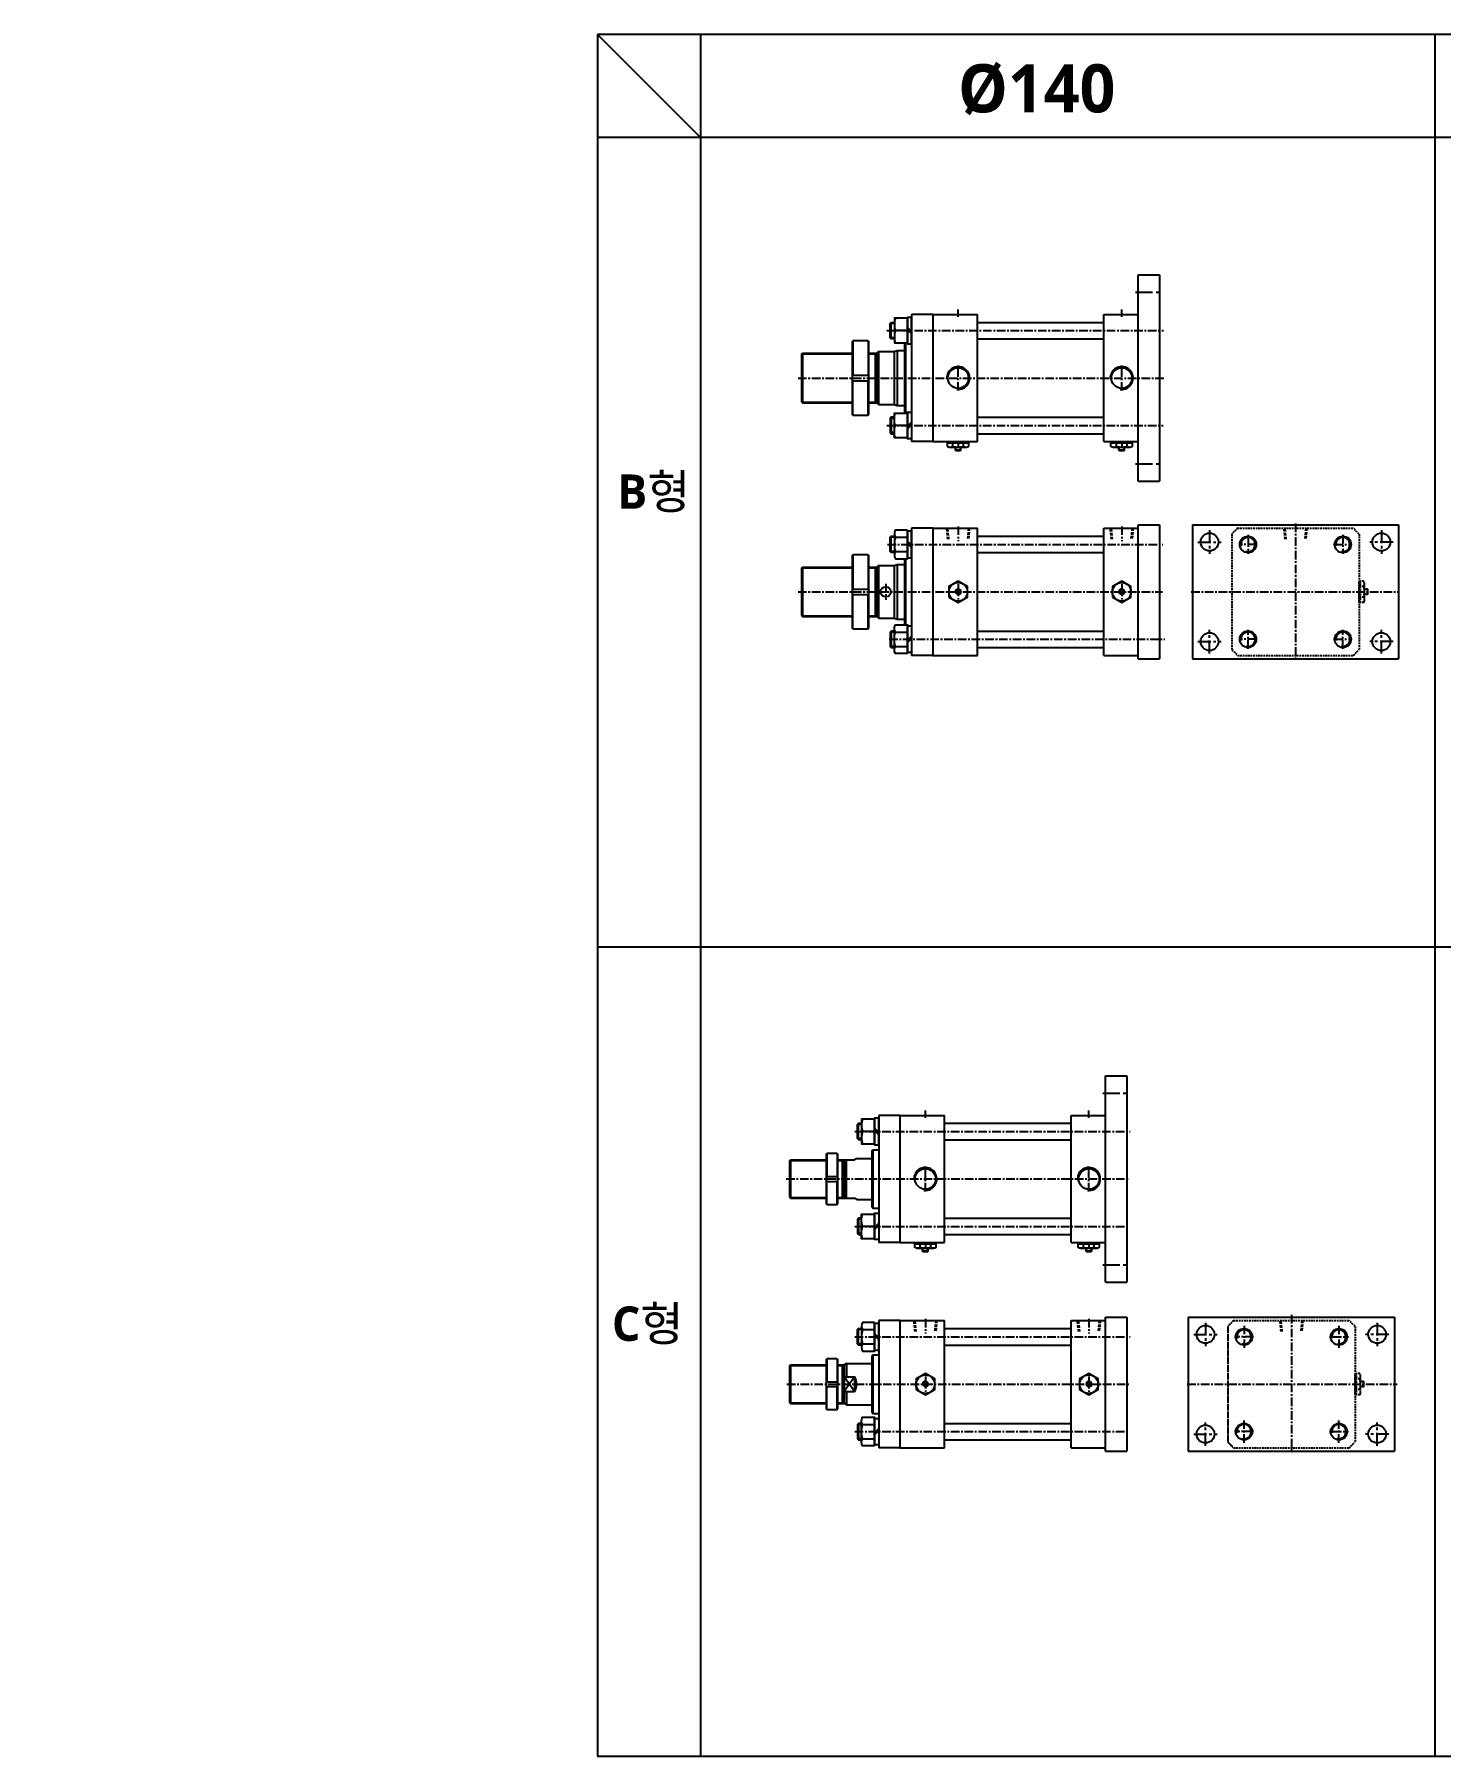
# Model space of a CAD drawing. Extents: x -819 to 8133, y 0 to 3948.
# Drawn here: x -819 to 1227, y 0 to 2506 of the extents above; entities that cross this region are included whole.
import ezdxf

# ---------------------------------------------------------------- set-up
doc = ezdxf.new("R2010")
doc.units = 0
doc.header["$LTSCALE"] = 10
doc.header["$MEASUREMENT"] = 0
for name, pattern in [('CENTER', [2, 1.25, -0.25, 0.25, -0.25]), ('CENTERX2', [4, 2.5, -0.5, 0.5, -0.5]), ('HIDDEN', [0.375, 0.25, -0.125]), ('HIDDENX2', [0.75, 0.5, -0.25])]:
    doc.linetypes.add(name, pattern=pattern)
doc.layers.get('0').update_dxf_attribs({"linetype": 'CONTINUOUS'})
doc.layers.get('DEFPOINTS').update_dxf_attribs({"linetype": 'CONTINUOUS'})
for name, color, linetype in [('CEN', 1, 'CENTERX2'), ('CENTER', 1, 'CENTER'), ('HID', 2, 'HIDDENX2'), ('ML', 7, 'CONTINUOUS'), ('THIN', 3, 'CONTINUOUS')]:
    doc.layers.add(name, color=color, linetype=linetype)
doc.styles.add('GHS', font='romans', dxfattribs={"bigfont": 'ghs'})
doc.styles.add('문자', font='romans.shx')

msp = doc.modelspace()

# ---------------------------------------------------------------- linework, layer by layer
for p, q in [((8133.3, 2505.7), (0, 2505.7)), ((0, 2505.7), (0, 0)), ((150, 2355.7), (0, 2505.7)), ((150, 2505.7), (150, 0)), ((1219.3, 0), (1219.3, 2505.7)), ((8133.3, 2355.7), (0, 2355.7)), ((8133.3, 1177.9), (0, 1177.9)), ((8133.3, 0), (0, 0))]:
    msp.add_line(p, q)
at = {"color": 7, "linetype": 'Continuous'}
for p, q in [((509.5, 1906.2), (509.5, 1911.3)), ((509.5, 1911.3), (515.9, 1911.3)), ((510.5, 1911.3), (510.5, 1913.3)), ((510.5, 1913.3), (539.7, 1913.3)), ((512.7, 1905.3), (537.5, 1905.3)), ((515.9, 1911.3), (540.7, 1911.3)), ((517.3, 1906.2), (517.3, 1911.3)), ((521.1, 1905.5), (521.1, 1905.5)), ((521.1, 1900.8), (521.1, 1905.3)), ((529.1, 1900.8), (529.1, 1905.3)), ((532.9, 1906.2), (532.9, 1911.3)), ((539.7, 1911.3), (539.7, 1913.3)), ((540.7, 1906.2), (540.7, 1911.3)), ((747.5, 1906.2), (747.5, 1911.3)), ((747.5, 1911.3), (753.9, 1911.3)), ((748.5, 1911.3), (748.5, 1913.3)), ((748.5, 1913.3), (777.7, 1913.3)), ((750.7, 1905.3), (775.5, 1905.3)), ((753.9, 1911.3), (778.7, 1911.3)), ((755.3, 1906.2), (755.3, 1911.3)), ((759.1, 1905.5), (759.1, 1905.5)), ((759.1, 1900.8), (759.1, 1905.3)), ((767.1, 1900.8), (767.1, 1905.3)), ((770.9, 1906.2), (770.9, 1911.3)), ((777.7, 1911.3), (777.7, 1913.3)), ((778.7, 1906.2), (778.7, 1911.3)), ((521.1, 1900.8), (521.6, 1900.3)), ((529.1, 1900.8), (521.1, 1900.8)), ((521.6, 1900.3), (528.6, 1900.3)), ((529.1, 1900.8), (528.6, 1900.3)), ((759.1, 1900.8), (759.6, 1900.3)), ((767.1, 1900.8), (759.1, 1900.8)), ((759.6, 1900.3), (766.6, 1900.3)), ((767.1, 1900.8), (766.6, 1900.3)), ((461.8, 740.9), (461.8, 745.9)), ((461.8, 745.9), (468.2, 745.9)), ((462.8, 745.9), (462.8, 747.9)), ((462.8, 747.9), (492, 747.9)), ((465, 739.9), (489.8, 739.9)), ((468.2, 745.9), (493, 745.9)), ((469.6, 740.9), (469.6, 745.9)), ((473.4, 740.2), (473.4, 740.2)), ((473.4, 735.4), (473.4, 739.9)), ((473.4, 735.4), (473.9, 734.9)), ((481.4, 735.4), (473.4, 735.4)), ((473.9, 734.9), (480.9, 734.9)), ((481.4, 735.4), (480.9, 734.9)), ((481.4, 735.4), (481.4, 739.9)), ((485.2, 740.9), (485.2, 745.9)), ((492, 745.9), (492, 747.9)), ((493, 740.9), (493, 745.9)), ((699.8, 740.9), (699.8, 745.9)), ((699.8, 745.9), (706.2, 745.9)), ((700.8, 745.9), (700.8, 747.9)), ((700.8, 747.9), (730, 747.9)), ((703, 739.9), (727.8, 739.9)), ((706.2, 745.9), (731, 745.9)), ((707.6, 740.9), (707.6, 745.9)), ((711.4, 740.2), (711.4, 740.2)), ((711.4, 735.4), (711.4, 739.9)), ((711.4, 735.4), (711.9, 734.9)), ((719.4, 735.4), (711.4, 735.4)), ((711.9, 734.9), (718.9, 734.9)), ((719.4, 735.4), (718.9, 734.9)), ((719.4, 735.4), (719.4, 739.9)), ((723.2, 740.9), (723.2, 745.9)), ((730, 745.9), (730, 747.9)), ((731, 740.9), (731, 745.9))]:
    msp.add_line(p, q, dxfattribs=at)
for points in [[(511.6, 1686.9), (525.1, 1679.1), (538.6, 1686.9), (538.6, 1702.5), (525.1, 1710.3), (511.6, 1702.5)], [(749.6, 1686.9), (763.1, 1679.1), (776.6, 1686.9), (776.6, 1702.5), (763.1, 1710.3), (749.6, 1702.5)], [(523.7, 1697.2), (522.2, 1694.7), (523.7, 1692.2), (526.5, 1692.2), (528, 1694.7), (526.5, 1697.2)], [(761.7, 1697.2), (760.2, 1694.7), (761.7, 1692.2), (764.5, 1692.2), (766, 1694.7), (764.5, 1697.2)], [(463.9, 534), (477.4, 526.2), (490.9, 534), (490.9, 549.6), (477.4, 557.4), (463.9, 549.6)], [(701.9, 534), (715.4, 526.2), (728.9, 534), (728.9, 549.6), (715.4, 557.4), (701.9, 549.6)], [(476, 544.3), (474.5, 541.8), (476, 539.3), (478.9, 539.3), (480.3, 541.8), (478.9, 544.3)], [(714, 544.3), (712.5, 541.8), (714, 539.3), (716.9, 539.3), (718.3, 541.8), (716.9, 544.3)]]:
    msp.add_lwpolyline(points, close=True, dxfattribs=at)
for centre, radius in [((525.1, 1694.7), 13.5), ((763.1, 1694.7), 13.5), ((525.1, 1694.7), 3.5), ((763.1, 1694.7), 3.5), ((477.4, 541.8), 13.5), ((715.4, 541.8), 13.5), ((477.4, 541.8), 3.5), ((715.4, 541.8), 3.5)]:
    msp.add_circle(centre, radius, dxfattribs=at)
for centre, radius, start, end in [((512.7, 1910.9), 5.62, 235.6158, 270), ((513.4, 1913.5), 8.22, 241.7006, 298.2994), ((525.1, 1936.6), 31.3, 255.6172, 270.0141), ((525.1, 1936.6), 31.3, 269.9859, 284.3828), ((536.8, 1913.5), 8.22, 241.7006, 298.2994), ((750.7, 1910.9), 5.62, 235.6158, 270), ((751.4, 1913.5), 8.22, 241.7006, 298.2994), ((763.1, 1936.6), 31.3, 255.6172, 270.0141), ((763.1, 1936.6), 31.3, 269.9859, 284.3828), ((774.8, 1913.5), 8.22, 241.7006, 298.2994), ((465, 745.6), 5.62, 235.6158, 270), ((465.7, 748.2), 8.22, 241.7006, 298.2994), ((477.4, 771.3), 31.3, 255.6172, 270.0141), ((477.4, 771.3), 31.3, 269.9859, 284.3828), ((489.1, 748.2), 8.22, 241.7006, 298.2994), ((703, 745.6), 5.62, 235.6158, 270), ((703.7, 748.2), 8.22, 241.7006, 298.2994), ((715.4, 771.3), 31.3, 255.6172, 270.0141), ((715.4, 771.3), 31.3, 269.9859, 284.3828), ((727.1, 748.2), 8.22, 241.7006, 298.2994)]:
    msp.add_arc(centre, radius, start, end, dxfattribs=at)
at = {"layer": 'CEN', "color": 1, "linetype": 'CENTER', "ltscale": 2}
for p, q in [((783.1, 2130.8), (822.1, 2130.8)), ((783.1, 1880.8), (822.1, 1880.8)), ((735.4, 965.4), (774.4, 965.4)), ((735.4, 715.4), (774.4, 715.4))]:
    msp.add_line(p, q, dxfattribs=at)
at = {"layer": 'CEN', "color": 1, "linetype": 'CENTER', "ltscale": 1.5}
for p, q in [((891, 1784.2), (891, 1750.2)), ((1141, 1784.2), (1141, 1750.2)), ((874, 1767.2), (908, 1767.2)), ((1158, 1767.2), (1124, 1767.2)), ((891, 1605.2), (891, 1639.2)), ((1141, 1605.2), (1141, 1639.2)), ((874, 1622.2), (908, 1622.2)), ((1158, 1622.2), (1124, 1622.2)), ((885, 631.3), (885, 597.3)), ((1135, 631.3), (1135, 597.3)), ((868, 614.3), (902, 614.3)), ((1152, 614.3), (1118, 614.3)), ((885, 452.3), (885, 486.3)), ((1135, 452.3), (1135, 486.3)), ((868, 469.3), (902, 469.3)), ((1152, 469.3), (1118, 469.3))]:
    msp.add_line(p, q, dxfattribs=at)
at = {"layer": 'CEN', "color": 1, "linetype": 'CENTER'}
msp.add_line((419.6, 1706.2), (419.6, 1683.2), dxfattribs=at)
at = {"layer": 'CENTER'}
for p, q in [((958.9, 1763.7), (935, 1763.7)), ((947, 1777.5), (947, 1749.9)), ((1073, 1763.7), (1096.9, 1763.7)), ((1085, 1777.5), (1085, 1749.9)), ((947, 1611.9), (947, 1639.5)), ((1085, 1611.9), (1085, 1639.5)), ((958.9, 1625.7), (935, 1625.7)), ((1073, 1625.7), (1096.9, 1625.7)), ((941.2, 626.9), (941.2, 594.7)), ((1079.2, 626.9), (1079.2, 594.7)), ((955.1, 610.8), (927.3, 610.8)), ((1065.3, 610.8), (1093.1, 610.8)), ((941.2, 456.7), (941.2, 488.9)), ((1079.2, 456.7), (1079.2, 488.9)), ((955.1, 472.8), (927.3, 472.8)), ((1065.3, 472.8), (1093.1, 472.8))]:
    msp.add_line(p, q, dxfattribs=at)
at = {"layer": 'DEFPOINTS', "color": 0, "linetype": 'ByBlock'}
msp.add_point((447.1, 1654.7), dxfattribs=at)
at = {"layer": 'HID', "color": 6, "linetype": 'HIDDEN', "ltscale": 1.5}
msp.add_line((917.5, 625.9), (917.5, 457.7), dxfattribs=at)
msp.add_arc((1010, 541.8), 125, 222.2686, 227.7314, dxfattribs=at)
at = {"layer": 'ML'}
for p, q in [((787.1, 1855.8), (787.1, 2155.8)), ((787.1, 2155.8), (818.1, 2155.8)), ((818.1, 2155.8), (818.1, 1855.8)), ((427.8, 2062.8), (427.8, 2086.8)), ((432.2, 2090.3), (432.2, 2059.2)), ((457.1, 2098.3), (457.1, 1913.3)), ((488.1, 2098.3), (457.1, 2098.3)), ((488.1, 2098.3), (488.1, 1913.3)), ((488.1, 2098.3), (553.1, 2098.3)), ((553.1, 1913.3), (553.1, 2098.3)), ((737.1, 1913.3), (737.1, 2098.3)), ((737.1, 2098.3), (787.1, 2098.3)), ((370.9, 2058.8), (371.9, 2059.8)), ((370.9, 2058.8), (370.9, 1952.8)), ((393.9, 2059.8), (371.9, 2059.8)), ((371.9, 2059.8), (371.9, 2009.8)), ((393.9, 2059.8), (393.9, 2009.8)), ((393.9, 2059.8), (394.9, 2058.8)), ((394.9, 1952.8), (394.9, 2058.8)), ((451.2, 2074.8), (433.8, 2074.8)), ((447.1, 2056.8), (447.1, 1954.8)), ((448.6, 2056.8), (448.6, 1954.8)), ((451.2, 2079.4), (457.1, 2073.5)), ((451.2, 2076), (457.1, 2070.1)), ((297.1, 2040.3), (298.6, 2041.8)), ((297.1, 2040.3), (297.1, 1971.3)), ((298.6, 2041.8), (298.6, 1969.8)), ((298.6, 2041.8), (370.9, 2041.8)), ((394.9, 2041.8), (407.1, 2041.8)), ((404.1, 2041.8), (404.1, 1969.8)), ((409.1, 2044.3), (407.1, 2042.3)), ((407.1, 2042.3), (407.1, 1969.3)), ((409.1, 2044.3), (432.1, 2044.3)), ((409.1, 2044.3), (409.1, 1967.3)), ((432.1, 2044.3), (436.1, 2045.8)), ((432.1, 2044.3), (432.1, 1967.3)), ((436.1, 2045.8), (436.1, 1965.8)), ((436.1, 2045.8), (447.1, 2045.8)), ((370.9, 2009.8), (394.9, 2009.8)), ((370.9, 2001.8), (394.9, 2001.8)), ((371.9, 1951.8), (371.9, 2001.8)), ((393.9, 1951.8), (393.9, 2001.8)), ((297.1, 1971.3), (298.6, 1969.8)), ((298.6, 1969.8), (370.9, 1969.8)), ((394.9, 1969.8), (407.1, 1969.8)), ((409.1, 1967.3), (407.1, 1969.3)), ((409.1, 1967.3), (432.1, 1967.3)), ((432.1, 1967.3), (436.1, 1965.8)), ((436.1, 1965.8), (447.1, 1965.8)), ((371.9, 1951.8), (370.9, 1952.8)), ((371.9, 1951.8), (393.9, 1951.8)), ((393.9, 1951.8), (394.9, 1952.8)), ((427.8, 1948.8), (427.8, 1924.8)), ((432.2, 1921.2), (432.2, 1952.3)), ((451.2, 1936.8), (433.8, 1936.8)), ((451.2, 1935.5), (457.1, 1941.4)), ((451.2, 1932.1), (457.1, 1938)), ((488.1, 1913.3), (457.1, 1913.3)), ((488.1, 1913.3), (553.1, 1913.3)), ((737.1, 1913.3), (787.1, 1913.3)), ((787.1, 1855.8), (818.1, 1855.8)), ((432.2, 1779.3), (432.2, 1748.1)), ((488.1, 1787.2), (457.1, 1787.2)), ((457.1, 1787.2), (457.1, 1602.2)), ((488.1, 1787.2), (488.1, 1602.2)), ((488.1, 1787.2), (553.1, 1787.2)), ((553.1, 1602.2), (553.1, 1787.2)), ((737.1, 1602.2), (737.1, 1787.2)), ((737.1, 1787.2), (787.1, 1787.2)), ((787.1, 1597.2), (787.1, 1792.2)), ((787.1, 1792.2), (818.1, 1792.2)), ((818.1, 1792.2), (818.1, 1597.2)), ((866, 1792.2), (1166, 1792.2)), ((866, 1792.2), (866, 1597.2)), ((1166, 1792.2), (1166, 1597.2)), ((427.8, 1751.7), (427.8, 1775.7)), ((433.8, 1774.1), (451.2, 1774.1)), ((451.2, 1768.3), (457.1, 1762.4)), ((451.2, 1765), (457.1, 1759.1)), ((297.1, 1729.2), (298.6, 1730.7)), ((297.1, 1729.2), (297.1, 1660.2)), ((298.6, 1730.7), (370.9, 1730.7)), ((298.6, 1730.7), (298.6, 1658.7)), ((370.9, 1747.7), (371.9, 1748.7)), ((370.9, 1747.7), (370.9, 1641.7)), ((371.9, 1748.7), (371.9, 1698.7)), ((393.9, 1748.7), (371.9, 1748.7)), ((393.9, 1748.7), (393.9, 1698.7)), ((393.9, 1748.7), (394.9, 1747.7)), ((394.9, 1641.7), (394.9, 1747.7)), ((394.9, 1730.7), (407.1, 1730.7)), ((404.1, 1730.7), (404.1, 1658.7)), ((409.1, 1733.2), (407.1, 1731.2)), ((407.1, 1731.2), (407.1, 1658.2)), ((409.1, 1733.2), (409.1, 1656.2)), ((409.1, 1733.2), (432.1, 1733.2)), ((432.1, 1733.2), (436.1, 1734.7)), ((432.1, 1733.2), (432.1, 1656.2)), ((433.8, 1753.3), (451.2, 1753.3)), ((436.1, 1734.7), (436.1, 1654.7)), ((436.1, 1734.7), (447.1, 1734.7)), ((447.1, 1742.9), (447.1, 1646.5)), ((448.6, 1742.9), (448.6, 1646.5)), ((370.9, 1698.7), (394.9, 1698.7)), ((370.9, 1690.7), (394.9, 1690.7)), ((371.9, 1640.7), (371.9, 1690.7)), ((393.9, 1640.7), (393.9, 1690.7)), ((297.1, 1660.2), (298.6, 1658.7)), ((298.6, 1658.7), (370.9, 1658.7)), ((394.9, 1658.7), (407.1, 1658.7)), ((409.1, 1656.2), (407.1, 1658.2)), ((409.1, 1656.2), (432.1, 1656.2)), ((432.1, 1656.2), (436.1, 1654.7)), ((436.1, 1654.7), (447.1, 1654.7)), ((371.9, 1640.7), (370.9, 1641.7)), ((371.9, 1640.7), (393.9, 1640.7)), ((393.9, 1640.7), (394.9, 1641.7)), ((427.8, 1637.7), (427.8, 1613.7)), ((432.2, 1610.1), (432.2, 1641.3)), ((433.8, 1636.1), (451.2, 1636.1)), ((451.2, 1624.4), (457.1, 1630.3)), ((433.8, 1615.3), (451.2, 1615.3)), ((451.2, 1621.1), (457.1, 1627)), ((488.1, 1602.2), (457.1, 1602.2)), ((488.1, 1602.2), (553.1, 1602.2)), ((737.1, 1602.2), (787.1, 1602.2)), ((787.1, 1597.2), (818.1, 1597.2)), ((866, 1597.2), (1166, 1597.2)), ((739.4, 690.4), (739.4, 990.4)), ((739.4, 990.4), (770.4, 990.4)), ((770.4, 990.4), (770.4, 690.4)), ((409.4, 932.9), (409.4, 747.9)), ((440.4, 932.9), (409.4, 932.9)), ((440.4, 932.9), (440.4, 747.9)), ((440.4, 932.9), (505.4, 932.9)), ((505.4, 747.9), (505.4, 932.9)), ((689.4, 747.9), (689.4, 932.9)), ((689.4, 932.9), (739.4, 932.9)), ((380.1, 897.4), (380.1, 921.4)), ((384.5, 925), (384.5, 893.9)), ((403.5, 909.4), (386.1, 909.4)), ((403.5, 914.1), (409.4, 908.2)), ((403.5, 910.7), (409.4, 904.8)), ((332.8, 876.4), (333.8, 877.4)), ((333.8, 877.4), (333.8, 843.9)), ((348.8, 877.4), (333.8, 877.4)), ((348.8, 877.4), (348.8, 843.9)), ((348.8, 877.4), (349.8, 876.4)), ((399.4, 881.4), (400.9, 882.9)), ((399.4, 881.4), (399.4, 799.4)), ((400.9, 882.9), (400.9, 797.9)), ((279.4, 866.9), (280.9, 868.4)), ((279.4, 866.9), (279.4, 813.9)), ((280.9, 868.4), (280.9, 812.4)), ((332.8, 876.4), (332.8, 804.4)), ((349.8, 804.4), (349.8, 876.4)), ((356.4, 868.4), (356.4, 812.4)), ((359.4, 868.4), (359.4, 812.4)), ((362.4, 812.4), (362.4, 868.4)), ((377.4, 870.4), (374.4, 868.4)), ((332.8, 843.9), (349.8, 843.9)), ((332.8, 836.9), (349.8, 836.9)), ((333.8, 803.4), (333.8, 836.9)), ((348.8, 803.4), (348.8, 836.9)), ((279.4, 813.9), (280.9, 812.4)), ((332.8, 804.4), (333.8, 803.4)), ((333.8, 803.4), (348.8, 803.4)), ((348.8, 803.4), (349.8, 804.4)), ((377.4, 810.4), (374.4, 812.4)), ((380.1, 783.4), (380.1, 759.4)), ((384.5, 755.9), (384.5, 787)), ((399.4, 799.4), (400.9, 797.9)), ((403.5, 771.4), (386.1, 771.4)), ((403.5, 770.2), (409.4, 776.1)), ((403.5, 766.8), (409.4, 772.7)), ((440.4, 747.9), (409.4, 747.9)), ((440.4, 747.9), (505.4, 747.9)), ((689.4, 747.9), (739.4, 747.9)), ((739.4, 690.4), (770.4, 690.4)), ((440.4, 634.3), (409.4, 634.3)), ((409.4, 634.3), (409.4, 449.3)), ((440.4, 634.3), (440.4, 449.3)), ((440.4, 634.3), (505.4, 634.3)), ((505.4, 449.3), (505.4, 634.3)), ((689.4, 449.3), (689.4, 634.3)), ((689.4, 634.3), (739.4, 634.3)), ((739.4, 444.3), (739.4, 639.3)), ((739.4, 639.3), (770.4, 639.3)), ((770.4, 639.3), (770.4, 444.3)), ((860, 639.3), (1160, 639.3)), ((860, 639.3), (860, 444.3)), ((1160, 639.3), (1160, 444.3)), ((380.1, 598.8), (380.1, 622.8)), ((384.5, 626.4), (384.5, 595.2)), ((386.1, 621.2), (403.5, 621.2)), ((403.5, 615.4), (409.4, 609.5)), ((403.5, 612.1), (409.4, 606.2)), ((332.8, 577.8), (333.8, 578.8)), ((332.8, 577.8), (332.8, 505.8)), ((348.8, 578.8), (333.8, 578.8)), ((333.8, 578.8), (333.8, 545.3)), ((348.8, 578.8), (349.8, 577.8)), ((348.8, 578.8), (348.8, 545.3)), ((349.8, 505.8), (349.8, 577.8)), ((386.1, 600.4), (403.5, 600.4)), ((399.4, 582.8), (400.9, 584.3)), ((399.4, 582.8), (399.4, 500.8)), ((400.9, 584.3), (400.9, 499.3)), ((279.4, 568.3), (280.9, 569.8)), ((279.4, 568.3), (279.4, 515.3)), ((280.9, 569.8), (280.9, 513.8)), ((356.4, 569.8), (356.4, 513.8)), ((362.4, 571.8), (359.4, 570.1)), ((359.4, 570.1), (359.4, 513.5)), ((359.4, 552.6), (374.4, 552.6)), ((362.4, 571.8), (362.4, 552.6)), ((374.4, 552.6), (374.4, 531)), ((332.8, 545.3), (349.8, 545.3)), ((332.8, 538.3), (349.8, 538.3)), ((333.8, 504.8), (333.8, 538.3)), ((348.8, 504.8), (348.8, 538.3)), ((359.4, 531), (374.4, 531)), ((362.4, 531), (362.4, 511.8)), ((279.4, 515.3), (280.9, 513.8)), ((332.8, 505.8), (333.8, 504.8)), ((333.8, 504.8), (348.8, 504.8)), ((348.8, 504.8), (349.8, 505.8)), ((362.4, 511.8), (359.4, 513.5)), ((380.1, 484.8), (380.1, 460.8)), ((384.5, 457.2), (384.5, 488.4)), ((386.1, 483.2), (403.5, 483.2)), ((399.4, 500.8), (400.9, 499.3)), ((403.5, 471.5), (409.4, 477.4)), ((386.1, 462.4), (403.5, 462.4)), ((403.5, 468.2), (409.4, 474.1)), ((440.4, 449.3), (409.4, 449.3)), ((440.4, 449.3), (505.4, 449.3)), ((689.4, 449.3), (739.4, 449.3)), ((739.4, 444.3), (770.4, 444.3)), ((860, 444.3), (1160, 444.3))]:
    msp.add_line(p, q, dxfattribs=at)
at = {"layer": 'ML', "color": 1, "linetype": 'CENTER'}
for p, q in [((525.1, 2094.9), (525.1, 2105.4)), ((763.1, 2094.9), (763.1, 2105.4)), ((421.3, 2074.8), (823.7, 2074.8)), ((292, 2005.8), (825.2, 2005.8)), ((525.1, 1987.5), (525.1, 2024)), ((763.1, 1987.5), (763.1, 2024)), ((421.2, 1936.8), (823.4, 1936.8)), ((525.1, 1914.1), (525.1, 1904.6)), ((763.1, 1914.1), (763.1, 1904.6)), ((525.1, 1789.9), (525.1, 1768.6)), ((763.1, 1789.9), (763.1, 1768.6)), ((1016, 1794.2), (1016, 1595.5)), ((422.2, 1763.7), (823.2, 1763.7)), ((525.1, 1705.7), (525.1, 1683.7)), ((763.1, 1705.7), (763.1, 1683.7)), ((292, 1694.7), (822.5, 1694.7)), ((864.2, 1694.7), (1166.8, 1694.7)), ((424.6, 1625.7), (825.9, 1625.7)), ((477.4, 929.6), (477.4, 940.1)), ((715.4, 929.6), (715.4, 940.1)), ((374.5, 909.4), (775.5, 909.4)), ((477.4, 822.2), (477.4, 858.7)), ((715.4, 822.2), (715.4, 858.7)), ((274.9, 840.4), (773.4, 840.4)), ((374.5, 771.4), (774.4, 771.4)), ((477.4, 748.8), (477.4, 739.2)), ((715.4, 748.8), (715.4, 739.2)), ((477.4, 637), (477.4, 615.7)), ((715.4, 637), (715.4, 615.7)), ((1010.2, 642.5), (1010.2, 442.2)), ((374.5, 610.8), (775.5, 610.8)), ((477.4, 552.8), (477.4, 530.8)), ((715.4, 552.8), (715.4, 530.8)), ((275.8, 541.8), (775, 541.8)), ((858.3, 541.8), (1164.2, 541.8)), ((374.5, 472.8), (774.4, 472.8))]:
    msp.add_line(p, q, dxfattribs=at)
at = {"layer": 'ML', "color": 7, "linetype": 'Continuous'}
for p, q in [((553.1, 2086.8), (737.1, 2086.8)), ((553.1, 2062.8), (737.1, 2062.8)), ((553.1, 1948.8), (737.1, 1948.8)), ((553.1, 1924.8), (737.1, 1924.8)), ((553.1, 1775.7), (737.1, 1775.7)), ((553.1, 1751.7), (737.1, 1751.7)), ((553.1, 1637.7), (737.1, 1637.7)), ((553.1, 1613.7), (737.1, 1613.7)), ((505.4, 921.4), (689.4, 921.4)), ((400.9, 882.9), (409.4, 882.9)), ((505.4, 897.4), (689.4, 897.4)), ((280.9, 868.4), (332.8, 868.4)), ((349.8, 868.4), (359.4, 868.4)), ((359.4, 868.4), (374.4, 868.4)), ((377.4, 870.4), (399.4, 870.4)), ((280.9, 812.4), (332.8, 812.4)), ((349.8, 812.4), (359.4, 812.4)), ((359.4, 812.4), (374.4, 812.4)), ((377.4, 810.4), (399.4, 810.4)), ((400.9, 797.9), (409.4, 797.9)), ((505.4, 783.4), (689.4, 783.4)), ((505.4, 759.4), (689.4, 759.4)), ((505.4, 622.8), (689.4, 622.8)), ((400.9, 584.3), (409.4, 584.3)), ((505.4, 598.8), (689.4, 598.8)), ((280.9, 569.8), (332.8, 569.8)), ((349.8, 569.8), (359.4, 569.8)), ((362.4, 571.8), (399.4, 571.8)), ((280.9, 513.8), (332.8, 513.8)), ((349.8, 513.8), (359.4, 513.8)), ((362.4, 511.8), (399.4, 511.8)), ((400.9, 499.3), (409.4, 499.3)), ((505.4, 484.8), (689.4, 484.8)), ((505.4, 460.8), (689.4, 460.8))]:
    msp.add_line(p, q, dxfattribs=at)
at = {"layer": 'ML', "color": 2}
for p, q in [((297.6, 2040.8), (370.9, 2040.8)), ((394.9, 2040.8), (404.1, 2040.8)), ((404.1, 2040.8), (405.8, 2041.8)), ((297.6, 1970.8), (370.9, 1970.8)), ((394.9, 1970.8), (404.1, 1970.8)), ((404.1, 1970.8), (405.8, 1969.8)), ((521.6, 1905.4), (521.6, 1905.4)), ((521.6, 1900.3), (521.6, 1905.3)), ((528.6, 1900.3), (528.6, 1905.3)), ((759.6, 1905.4), (759.6, 1905.4)), ((759.6, 1900.3), (759.6, 1905.3)), ((766.6, 1900.3), (766.6, 1905.3)), ((297.6, 1729.7), (370.9, 1729.7)), ((394.9, 1729.7), (404.1, 1729.7)), ((404.1, 1729.7), (405.8, 1730.7)), ((297.6, 1659.7), (370.9, 1659.7)), ((394.9, 1659.7), (404.1, 1659.7)), ((404.1, 1659.7), (405.8, 1658.7)), ((356.4, 867.4), (358.1, 868.4)), ((356.4, 813.4), (358.1, 812.4)), ((473.9, 740.1), (473.9, 740.1)), ((473.9, 734.9), (473.9, 739.9)), ((480.9, 734.9), (480.9, 739.9)), ((711.9, 740.1), (711.9, 740.1)), ((711.9, 734.9), (711.9, 739.9)), ((718.9, 734.9), (718.9, 739.9)), ((356.4, 568.8), (358.1, 569.8)), ((374.4, 552.6), (359.4, 531)), ((374.4, 531), (359.4, 552.6)), ((356.4, 514.8), (358.1, 513.8))]:
    msp.add_line(p, q, dxfattribs=at)
at = {"layer": 'ML', "color": 6, "linetype": 'HIDDEN', "ltscale": 1.5}
for p, q in [((510.1, 1771.2), (508.5, 1787.2)), ((511.7, 1771.2), (510.1, 1787.2)), ((540.1, 1787.2), (538.5, 1771.2)), ((541.7, 1787.2), (540.1, 1771.2)), ((748.1, 1771.2), (746.5, 1787.2)), ((749.7, 1771.2), (748.1, 1787.2)), ((778.1, 1787.2), (776.5, 1771.2)), ((779.7, 1787.2), (778.1, 1771.2)), ((1001, 1771.2), (999.4, 1787.2)), ((1002.6, 1771.2), (1001, 1787.2)), ((1031, 1787.2), (1029.4, 1771.2)), ((1032.6, 1787.2), (1031, 1771.2)), ((462.4, 618.3), (460.8, 634.3)), ((464, 618.3), (462.4, 634.3)), ((492.4, 634.3), (490.8, 618.3)), ((494, 634.3), (492.4, 618.3)), ((700.4, 618.3), (698.8, 634.3)), ((702, 618.3), (700.4, 634.3)), ((730.4, 634.3), (728.8, 618.3)), ((732, 634.3), (730.4, 618.3)), ((995.2, 618.3), (993.6, 634.3)), ((996.8, 618.3), (995.2, 634.3)), ((1025.2, 634.3), (1023.6, 618.3)), ((1026.8, 634.3), (1025.2, 618.3))]:
    msp.add_line(p, q, dxfattribs=at)
at = {"layer": 'ML', "color": 6, "linetype": 'HIDDEN'}
for p, q in [((931.9, 1787.2), (1100, 1787.2)), ((923.5, 1778.8), (923.5, 1654.7)), ((1108.5, 1778.8), (1108.5, 1654.7)), ((1108.5, 1680.1), (1108.5, 1709.3)), ((1110.5, 1709.3), (1108.5, 1709.3)), ((1115.5, 1710.3), (1110.5, 1710.3)), ((1110.5, 1685.5), (1110.5, 1710.3)), ((1116.5, 1682.3), (1116.5, 1707.1)), ((1110.5, 1680.1), (1108.5, 1680.1)), ((1115.5, 1702.5), (1110.5, 1702.5)), ((1115.5, 1686.9), (1110.5, 1686.9)), ((1110.5, 1679.1), (1110.5, 1685.5)), ((1115.5, 1679.1), (1110.5, 1679.1)), ((1116.2, 1690.7), (1116.2, 1690.7)), ((1116.3, 1691.2), (1116.3, 1691.2)), ((1121, 1698.7), (1116.5, 1698.7)), ((1121.5, 1698.2), (1116.5, 1698.2)), ((1121.5, 1691.2), (1116.5, 1691.2)), ((1121, 1690.7), (1116.5, 1690.7)), ((1121, 1698.7), (1121.5, 1698.2)), ((1121, 1698.7), (1121, 1690.7)), ((1121, 1690.7), (1121.5, 1691.2)), ((1121.5, 1691.2), (1121.5, 1698.2)), ((923.5, 1654.7), (923.5, 1610.6)), ((1108.5, 1654.7), (1108.5, 1610.6)), ((931.9, 1602.2), (1100, 1602.2)), ((926.1, 634.3), (1094.3, 634.3)), ((917.7, 625.9), (917.7, 457.7)), ((1102.7, 625.9), (1102.7, 457.7)), ((1102.7, 527.2), (1102.7, 556.4)), ((1104.7, 556.4), (1102.7, 556.4)), ((1109.7, 557.4), (1104.7, 557.4)), ((1104.7, 532.5), (1104.7, 557.4)), ((1110.7, 529.4), (1110.7, 554.2)), ((1104.7, 527.2), (1102.7, 527.2)), ((1109.7, 549.6), (1104.7, 549.6)), ((1109.7, 534), (1104.7, 534)), ((1104.7, 526.2), (1104.7, 532.5)), ((1110.4, 537.8), (1110.4, 537.8)), ((1110.5, 538.3), (1110.5, 538.3)), ((1115.2, 545.8), (1110.7, 545.8)), ((1115.7, 545.3), (1110.7, 545.3)), ((1115.7, 538.3), (1110.7, 538.3)), ((1115.2, 537.8), (1110.7, 537.8)), ((1115.2, 545.8), (1115.7, 545.3)), ((1115.2, 545.8), (1115.2, 537.8)), ((1115.2, 537.8), (1115.7, 538.3)), ((1115.7, 538.3), (1115.7, 545.3)), ((1109.7, 526.2), (1104.7, 526.2)), ((926.1, 449.3), (1094.3, 449.3))]:
    msp.add_line(p, q, dxfattribs=at)
at = {"layer": 'ML', "color": 2, "linetype": 'Continuous'}
for p, q in [((279.9, 867.4), (332.8, 867.4)), ((349.8, 867.4), (356.4, 867.4)), ((279.9, 813.4), (332.8, 813.4)), ((349.8, 813.4), (356.4, 813.4)), ((279.9, 568.8), (332.8, 568.8)), ((349.8, 568.8), (356.4, 568.8)), ((279.9, 514.8), (332.8, 514.8)), ((349.8, 514.8), (356.4, 514.8))]:
    msp.add_line(p, q, dxfattribs=at)
at = {"layer": 'ML'}
for points in [[(432.2, 2062.8), (427.8, 2062.8), (426.2, 2064.4), (426.2, 2085.1), (427.8, 2086.8), (432.2, 2086.8)], [(457.1, 2055.4), (457.1, 2094.1), (451.2, 2094.1), (451.2, 2055.4), (457.1, 2055.4)], [(457.1, 1956.1), (457.1, 1917.4), (451.2, 1917.4), (451.2, 1956.1), (457.1, 1956.1)], [(432.2, 1948.8), (427.8, 1948.8), (426.2, 1947.1), (426.2, 1926.4), (427.8, 1924.8), (432.2, 1924.8)], [(457.1, 1744.4), (457.1, 1783.1), (451.2, 1783.1), (451.2, 1744.4), (457.1, 1744.4)], [(432.2, 1751.7), (427.8, 1751.7), (426.2, 1753.3), (426.2, 1774.1), (427.8, 1775.7), (432.2, 1775.7)], [(432.2, 1637.7), (427.8, 1637.7), (426.2, 1636.1), (426.2, 1615.3), (427.8, 1613.7), (432.2, 1613.7)], [(457.1, 1645.1), (457.1, 1606.4), (451.2, 1606.4), (451.2, 1645.1), (457.1, 1645.1)], [(409.4, 890.1), (409.4, 928.8), (403.5, 928.8), (403.5, 890.1), (409.4, 890.1)], [(384.5, 897.4), (380.1, 897.4), (378.5, 899.1), (378.5, 919.8), (380.1, 921.4), (384.5, 921.4)], [(384.5, 783.4), (380.1, 783.4), (378.5, 781.8), (378.5, 761.1), (380.1, 759.4), (384.5, 759.4)], [(409.4, 790.8), (409.4, 752.1), (403.5, 752.1), (403.5, 790.8), (409.4, 790.8)], [(409.4, 591.4), (409.4, 630.1), (403.5, 630.1), (403.5, 591.4), (409.4, 591.4)], [(384.5, 598.8), (380.1, 598.8), (378.5, 600.4), (378.5, 621.2), (380.1, 622.8), (384.5, 622.8)], [(384.5, 484.8), (380.1, 484.8), (378.5, 483.2), (378.5, 462.4), (380.1, 460.8), (384.5, 460.8)], [(409.4, 492.1), (409.4, 453.4), (403.5, 453.4), (403.5, 492.1), (409.4, 492.1)]]:
    msp.add_lwpolyline(points, dxfattribs=at)
for points in [[(451.2, 2092.8), (432.2, 2092.8), (432.2, 2056.8), (451.2, 2056.8)], [(451.2, 1918.8), (432.2, 1918.8), (432.2, 1954.8), (451.2, 1954.8)], [(403.5, 927.4), (384.5, 927.4), (384.5, 891.4), (403.5, 891.4)], [(403.5, 753.4), (384.5, 753.4), (384.5, 789.4), (403.5, 789.4)]]:
    msp.add_lwpolyline(points, close=True, dxfattribs=at)
for points in [[(433.8, 2092.8, 0.178633), (433.8, 2074.8, 0.178633), (433.8, 2056.8)], [(433.8, 1918.8, -0.178633), (433.8, 1936.8, -0.178633), (433.8, 1954.8)], [(451.2, 1784.5), (433.8, 1784.5, 0.309401), (433.8, 1774.1, 0.154701), (433.8, 1753.3, 0.309401), (433.8, 1742.9), (451.2, 1742.9), (451.2, 1784.5)], [(451.2, 1604.9), (433.8, 1604.9, -0.309401), (433.8, 1615.3, -0.154701), (433.8, 1636.1, -0.309401), (433.8, 1646.5), (451.2, 1646.5), (451.2, 1604.9)], [(386.1, 927.4, 0.178633), (386.1, 909.4, 0.178633), (386.1, 891.4)], [(386.1, 753.4, -0.178633), (386.1, 771.4, -0.178633), (386.1, 789.4)], [(403.5, 631.6), (386.1, 631.6, 0.309401), (386.1, 621.2, 0.154701), (386.1, 600.4, 0.309401), (386.1, 590), (403.5, 590), (403.5, 631.6)], [(403.5, 452), (386.1, 452, -0.309401), (386.1, 462.4, -0.154701), (386.1, 483.2, -0.309401), (386.1, 493.6), (403.5, 493.6), (403.5, 452)]]:
    msp.add_lwpolyline(points, format="xyb", dxfattribs=at)
for centre, radius in [((525.1, 2005.8), 15), ((763.1, 2005.8), 15), ((891, 1767.2), 13), ((1141, 1767.2), 13), ((947, 1763.7), 12), ((1085, 1763.7), 12), ((419.6, 1694.7), 7.5), ((891, 1622.2), 13), ((947, 1625.7), 12), ((1085, 1625.7), 12), ((1141, 1622.2), 13), ((477.4, 840.4), 15), ((715.4, 840.4), 15), ((885, 614.3), 13), ((1135, 614.3), 13), ((941.2, 610.8), 12), ((1079.2, 610.8), 12), ((885, 469.3), 13), ((941.2, 472.8), 12), ((1079.2, 472.8), 12), ((1135, 469.3), 13)]:
    msp.add_circle(centre, radius, dxfattribs=at)
at = {"layer": 'ML', "color": 2}
for centre, radius, start, end in [((525.1, 2005.8), 16.6, 262.807, 186.1554), ((763.1, 2005.8), 16.6, 262.807, 186.1554), ((947, 1763.7), 10.4, 251.9737, 192.9554), ((1085, 1763.7), 10.4, 257.8599, 190.8987), ((525.1, 1694.7), 4, 270, 180), ((763.1, 1694.7), 4, 270, 180), ((947, 1625.7), 10.4, 255.4467, 191.0432), ((1085, 1625.7), 10.4, 255.7855, 190.7916), ((477.4, 840.4), 16.6, 262.807, 186.1554), ((715.4, 840.4), 16.6, 262.807, 186.1554), ((941.2, 610.8), 10.4, 251.9737, 192.9554), ((1079.2, 610.8), 10.4, 257.8599, 190.8987), ((477.4, 541.8), 4, 270, 180), ((715.4, 541.8), 4, 270, 180), ((941.2, 472.8), 10.4, 255.4467, 191.0432), ((1079.2, 472.8), 10.4, 255.7855, 190.7916)]:
    msp.add_arc(centre, radius, start, end, dxfattribs=at)
at = {"layer": 'ML', "color": 6, "linetype": 'HIDDEN'}
for centre, radius, start, end in [((1016, 1694.7), 125, 132.2686, 137.7314), ((1016, 1694.7), 125, 42.2686, 47.7314), ((1108.2, 1706.4), 8.22, 331.7006, 28.2994), ((1085.1, 1694.7), 31.3, 359.9859, 14.3828), ((1085.1, 1694.7), 31.3, 345.6172, 0.0141), ((1108.2, 1683), 8.22, 331.7006, 28.2994), ((1110.8, 1682.3), 5.62, 325.6158, 0), ((1016, 1694.7), 125, 222.2686, 227.7314), ((1016, 1694.7), 125, 312.2686, 317.7314), ((1010.2, 541.8), 125, 132.2686, 137.7314), ((1010.2, 541.8), 125, 42.2686, 47.7314), ((1102.5, 553.5), 8.22, 331.7006, 28.2994), ((1079.4, 541.8), 31.3, 359.9859, 14.3828), ((1079.4, 541.8), 31.3, 345.6172, 0.0141), ((1102.5, 530.1), 8.22, 331.7006, 28.2994), ((1105.1, 529.4), 5.62, 325.6158, 0), ((1010.2, 541.8), 125, 222.2686, 227.7314), ((1010.2, 541.8), 125, 312.2686, 317.7314)]:
    msp.add_arc(centre, radius, start, end, dxfattribs=at)
at = {"layer": 'ML'}
msp.add_arc((356.6, 541.8), 20.8, 328.8704, 31.1296, dxfattribs=at)
at = {"layer": 'THIN', "color": 2}
for p, q in [((432.2, 2085.1), (426.2, 2085.1)), ((432.2, 2064.4), (426.2, 2064.4)), ((432.2, 1947.1), (426.2, 1947.1)), ((432.2, 1926.4), (426.2, 1926.4)), ((432.2, 1774.1), (426.2, 1774.1)), ((432.2, 1753.3), (426.2, 1753.3)), ((432.2, 1636.1), (426.2, 1636.1)), ((432.2, 1615.3), (426.2, 1615.3)), ((384.5, 919.8), (378.5, 919.8)), ((384.5, 899.1), (378.5, 899.1)), ((384.5, 781.8), (378.5, 781.8)), ((384.5, 761.1), (378.5, 761.1)), ((384.5, 621.2), (378.5, 621.2)), ((384.5, 600.4), (378.5, 600.4)), ((384.5, 483.2), (378.5, 483.2)), ((384.5, 462.4), (378.5, 462.4))]:
    msp.add_line(p, q, dxfattribs=at)

# ---------------------------------------------------------------- texts
at = {"attachment_point": 1, "style": '문자'}
for s, width, gutter_width, heights, insert, char_height in [('{\\fMalgun Gothic|b1|i0|c129|p50;%%C140}', 124.533, 16, [-75.6], (524.9, 2462.3), 70), ('{\\fMalgun Gothic|b1|i0|c129|p50;B형}', 655.383, 160, [-66.4], (28.8, 1865.5), 50), ('{\\fMalgun Gothic|b1|i0|c129|p50;C형}', 655.383, 160, [-66.4], (21.1, 654.9), 50)]:
    msp.add_mtext_dynamic_manual_height_columns(s, width=width, gutter_width=gutter_width, heights=heights, dxfattribs=dict(at, insert=insert, char_height=char_height))
at = {"layer": 'ML', "color": 2, "insert": (-819.3, 74.1), "char_height": 3, "attachment_point": 7, "style": 'GHS'}
msp.add_mtext('\\A1;', dxfattribs=at)

doc.saveas('drawing.dxf')
